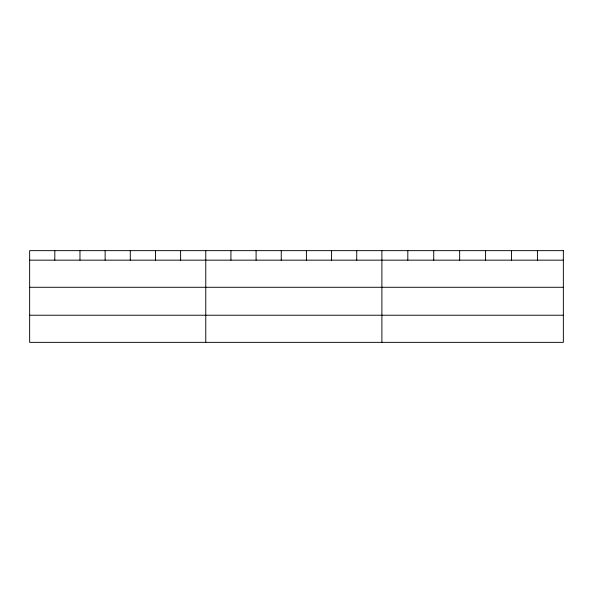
<?xml version="1.0" encoding="UTF-8"?>
<svg xmlns="http://www.w3.org/2000/svg" width="593" height="593" viewBox="0 0 593 593"><rect width="100%" height="100%" fill="white"/><g stroke="black" fill="none" stroke-linecap="round" stroke-linejoin="round"><path stroke-width="0.89" d="M29.65 260.157L563.35 260.157M29.65 287.279L563.35 287.279M29.65 315.231L563.35 315.231M537.428 250.646L537.428 260.157M511.507 250.646L511.507 260.157M485.585 250.646L485.585 260.157M459.657 250.646L459.657 260.157M433.735 250.646L433.735 260.157M407.814 250.646L407.814 260.157M381.892 250.646L381.892 342.354M356.734 250.646L356.734 260.157M331.569 250.646L331.569 260.157M306.411 250.646L306.411 260.157M281.252 250.646L281.252 260.157M256.094 250.646L256.094 260.157M230.929 250.646L230.929 260.157M205.771 250.646L205.771 342.354M180.613 250.646L180.613 260.157M155.448 250.646L155.448 260.157M130.29 250.646L130.29 260.157M105.131 250.646L105.131 260.157M79.973 250.646L79.973 260.157M54.808 250.646L54.808 260.157M563.35 250.646L29.65 250.646L29.65 342.354L563.35 342.354L563.35 250.646"/></g></svg>
